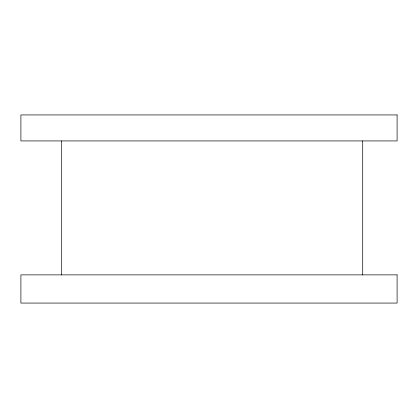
<?xml version="1.0" encoding="UTF-8"?>
<svg xmlns="http://www.w3.org/2000/svg" width="418" height="418" viewBox="0 0 418 418"><rect width="100%" height="100%" fill="white"/><g stroke="black" fill="none" stroke-linecap="round" stroke-linejoin="round"><path stroke-width="0.63" d="M362.709 140.929L362.709 274.877M61.692 140.929L61.692 274.877M397.1 114.934L20.9 114.934L20.9 140.929L397.1 140.929L397.1 114.934M397.1 274.877L20.9 274.877L20.9 303.066L397.1 303.066L397.1 274.877"/></g></svg>
